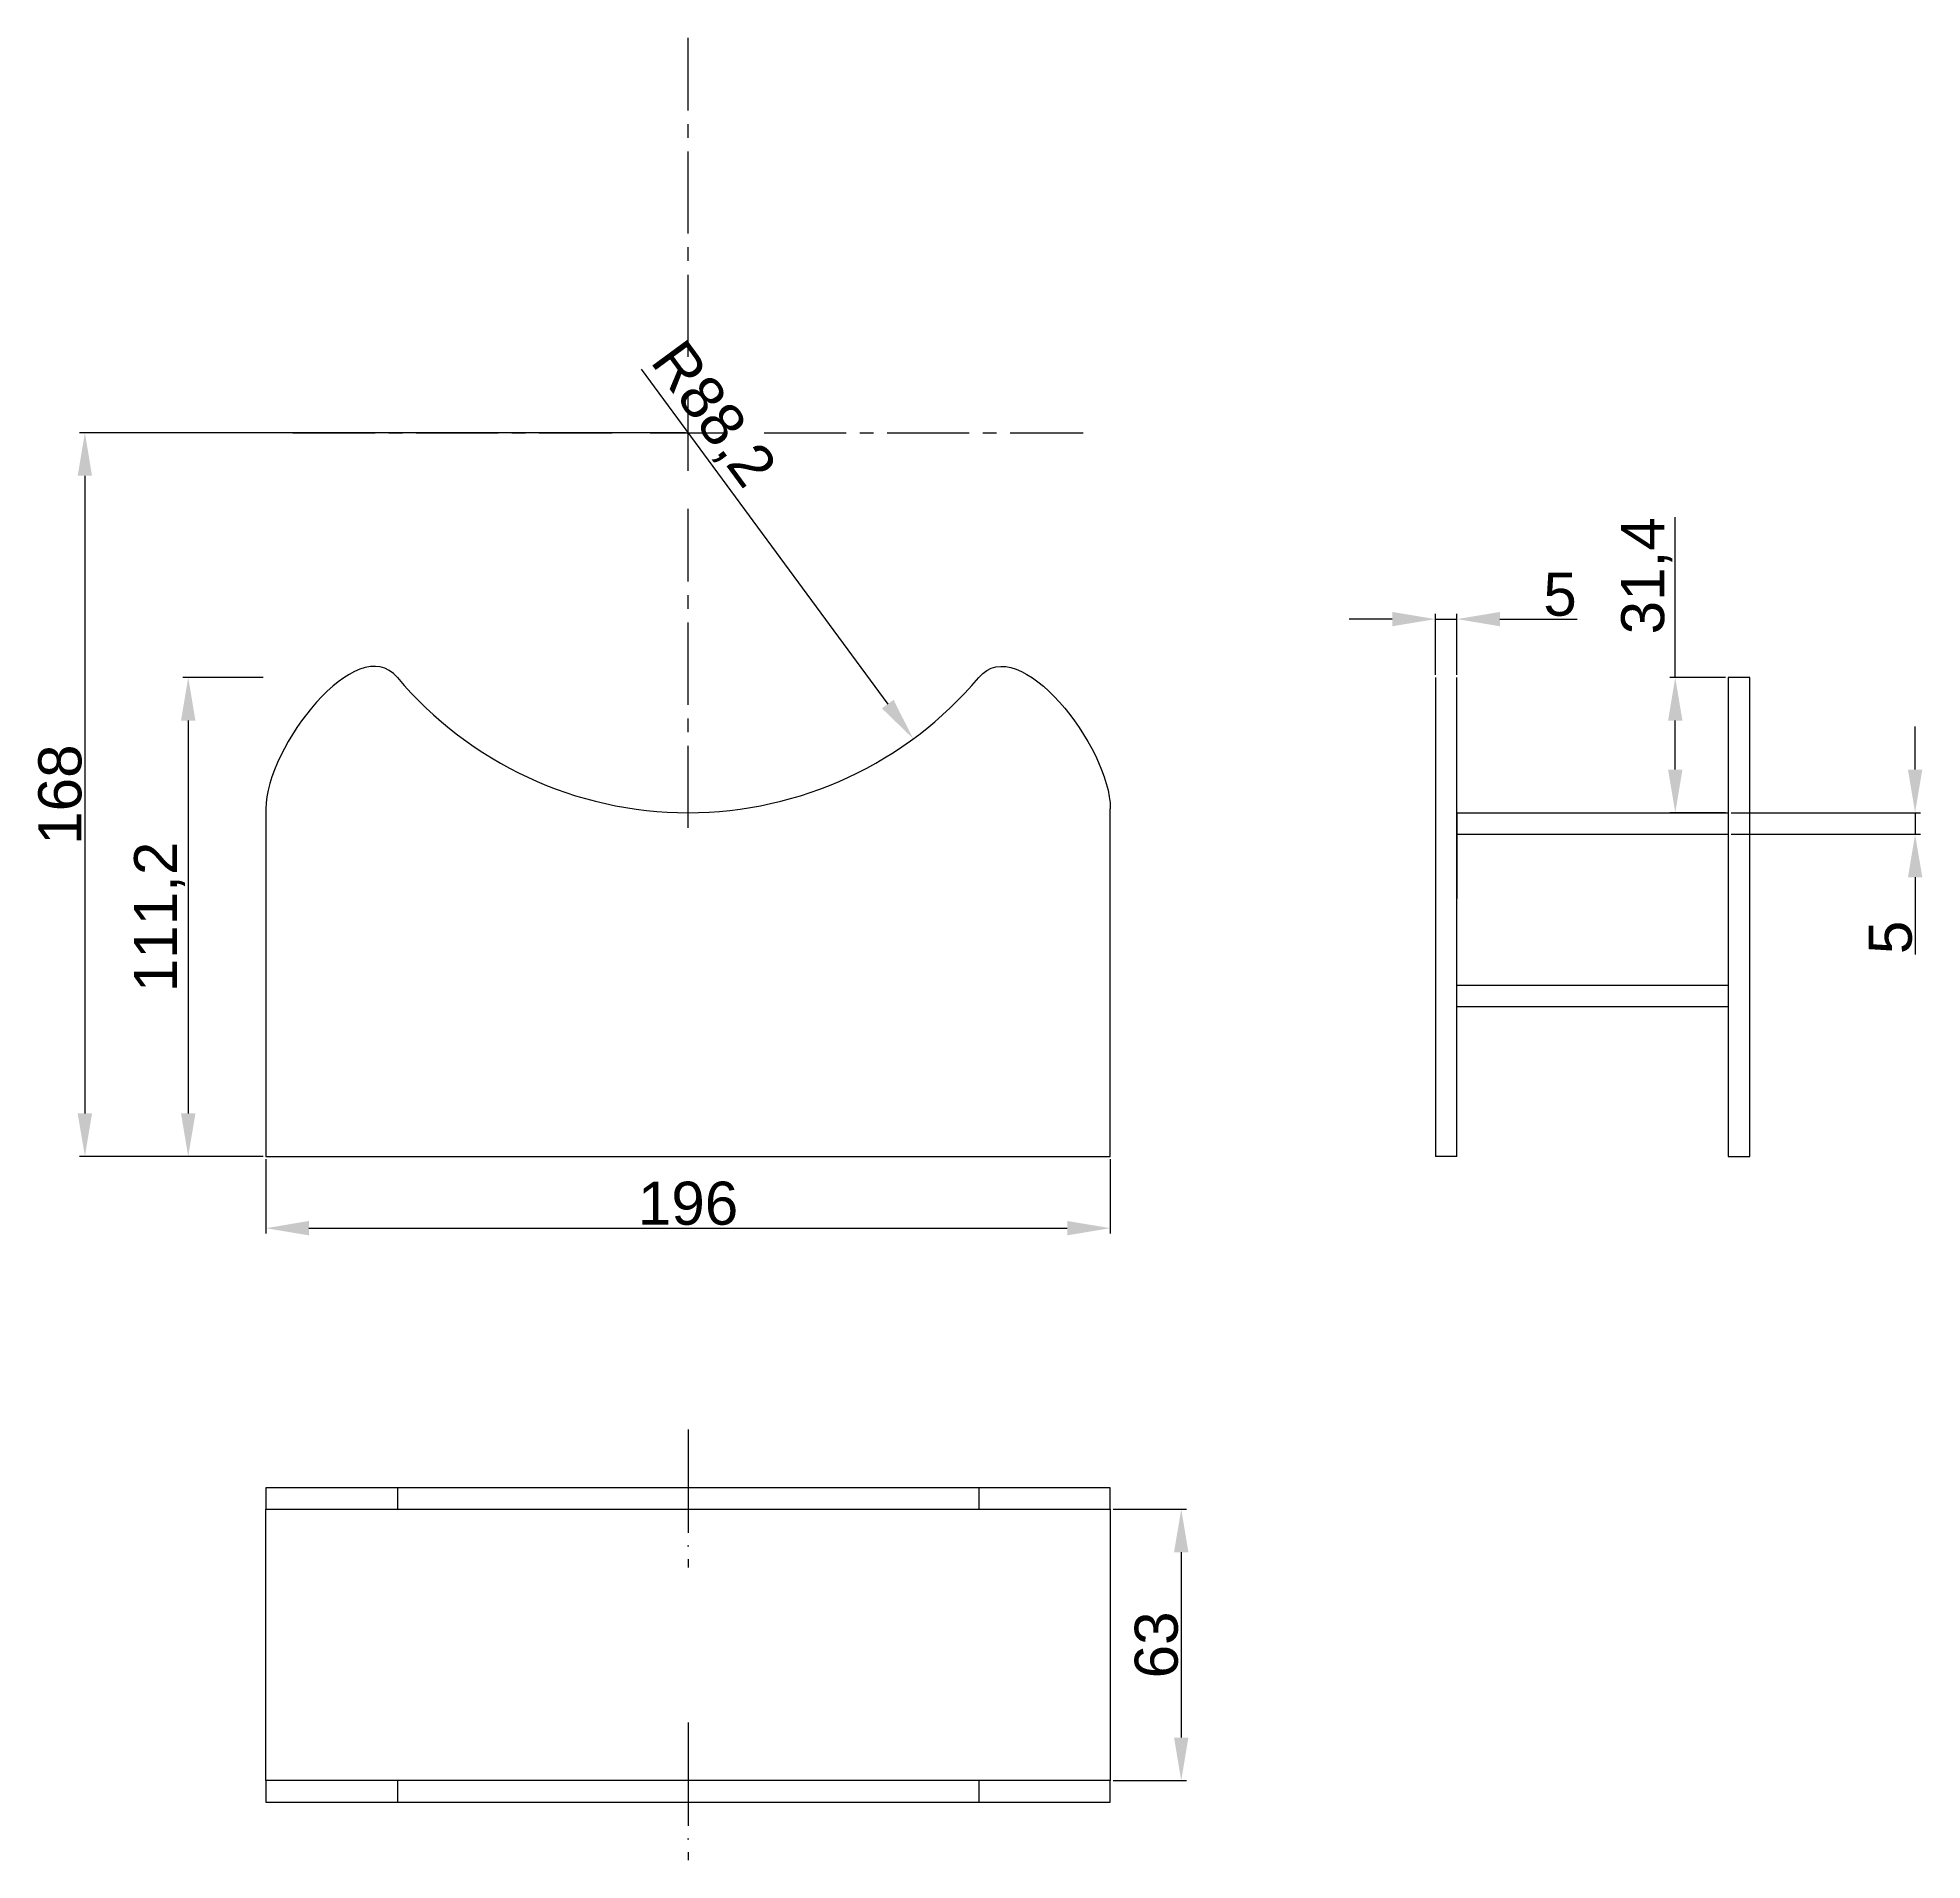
# Model space of a CAD drawing. Header units: millimetres. Extents: x 946 to 1383, y 2008 to 2431.
import ezdxf

# ---------------------------------------------------------------- set-up
doc = ezdxf.new("R2010")
doc.units = ezdxf.units.MM
doc.linetypes.add('ACAD_ISO04W100', pattern=[30, 24, -3, 0, -3])
doc.linetypes.add('CENTER2', pattern=[28.575, 19.05, -3.175, 3.175, -3.175])
doc.layers.get('Defpoints').update_dxf_attribs({"color": 50})
doc.styles.get("Standard").update_dxf_attribs({"font": 'arial.ttf'})
doc.dimstyles.new('ISO-25', dxfattribs={"dimtxt": 2.5, "dimasz": 2.5, "dimexe": 1.25, "dimexo": 0.625, "dimtad": 1, "dimtxsty": 'Standard', "dimcen": 2.5, "dimadec": 0, "dimazin": 0, "dimtfac": 1, "dimtmove": 0, "dimatfit": 3, "dimfxl": 1, "dimarcsym": 0})

# ---------------------------------------------------------------- blocks, each defined once
blk = doc.blocks.new('*D1')
at = {"layer": 'Defpoints', "color": 0, "lineweight": -2, "transparency": 16777216}
for p, q in [((997.86, 2282.35), (979.22, 2282.35)), ((980.47, 2272.35), (980.47, 2181.15)), ((997.86, 2171.15), (979.22, 2171.15))]:
    blk.add_line(p, q, dxfattribs=at)
at = {"layer": 'Defpoints', "color": 0, "transparency": 16777216}
for p in [(998.48, 2282.35), (980.47, 2171.15), (998.48, 2171.15)]:
    blk.add_point(p, dxfattribs=at)
for points in [[(978.8, 2272.35), (982.14, 2272.35), (980.47, 2282.35)], [(978.8, 2181.15), (982.14, 2181.15), (980.47, 2171.15)]]:
    blk.add_solid(points, dxfattribs=at)
at = {"layer": 'Defpoints', "color": 0, "transparency": 16777216, "insert": (973.83, 2226.75), "char_height": 2.5, "attachment_point": 5, "rotation": 90}
blk.add_mtext('{\\H4x;111,2}', dxfattribs=at)
blk = doc.blocks.new('*D13')
at = {"layer": 'Defpoints', "color": 0, "lineweight": -2, "transparency": 16777216}
for p, q in [((998.48, 2170.53), (998.48, 2153.26)), ((1194.48, 2170.53), (1194.48, 2153.26)), ((1008.48, 2154.51), (1184.48, 2154.51))]:
    blk.add_line(p, q, dxfattribs=at)
at = {"layer": 'Defpoints', "color": 0, "transparency": 16777216}
for p in [(998.48, 2171.15), (1194.48, 2171.15), (1194.48, 2154.51)]:
    blk.add_point(p, dxfattribs=at)
for points in [[(1008.48, 2156.18), (1008.48, 2152.84), (998.48, 2154.51)], [(1184.48, 2156.18), (1184.48, 2152.84), (1194.48, 2154.51)]]:
    blk.add_solid(points, dxfattribs=at)
at = {"layer": 'Defpoints', "color": 0, "transparency": 16777216, "insert": (1096.48, 2160.24), "char_height": 2.5, "attachment_point": 5}
blk.add_mtext('{\\H4x;196}', dxfattribs=at)
blk = doc.blocks.new('*D4')
at = {"layer": 'Defpoints', "color": 0, "lineweight": -2, "transparency": 16777216}
for p, q in [((1269.92, 2282.98), (1269.92, 2297.14)), ((1274.92, 2282.98), (1274.92, 2297.14)), ((1259.92, 2295.89), (1249.92, 2295.89)), ((1269.92, 2295.89), (1274.92, 2295.89)), ((1284.92, 2295.89), (1302.8, 2295.89))]:
    blk.add_line(p, q, dxfattribs=at)
at = {"layer": 'Defpoints', "color": 0, "transparency": 16777216}
for p in [(1274.92, 2295.89), (1269.92, 2282.35), (1274.92, 2282.35)]:
    blk.add_point(p, dxfattribs=at)
for points in [[(1259.92, 2297.55), (1259.92, 2294.22), (1269.92, 2295.89)], [(1284.92, 2297.55), (1284.92, 2294.22), (1274.92, 2295.89)]]:
    blk.add_solid(points, dxfattribs=at)
at = {"layer": 'Defpoints', "color": 0, "transparency": 16777216, "insert": (1298.86, 2301.6), "char_height": 2.5, "attachment_point": 5}
blk.add_mtext('{\\H4x;5}', dxfattribs=at)
blk = doc.blocks.new('*D5')
at = {"layer": 'Defpoints', "color": 0, "lineweight": -2, "transparency": 16777216}
for p, q in [((1381.27, 2260.95), (1381.27, 2270.95)), ((1338.54, 2250.95), (1382.52, 2250.95)), ((1381.27, 2250.95), (1381.27, 2245.95)), ((1338.54, 2245.95), (1382.52, 2245.95)), ((1381.27, 2235.95), (1381.27, 2218.07))]:
    blk.add_line(p, q, dxfattribs=at)
at = {"layer": 'Defpoints', "color": 0, "transparency": 16777216}
for p in [(1337.92, 2250.95), (1337.92, 2245.95), (1381.27, 2245.95)]:
    blk.add_point(p, dxfattribs=at)
for points in [[(1379.61, 2260.95), (1382.94, 2260.95), (1381.27, 2250.95)], [(1379.61, 2235.95), (1382.94, 2235.95), (1381.27, 2245.95)]]:
    blk.add_solid(points, dxfattribs=at)
at = {"layer": 'Defpoints', "color": 0, "transparency": 16777216, "insert": (1375.56, 2222.01), "char_height": 2.5, "attachment_point": 5, "rotation": 90}
blk.add_mtext('{\\H4x;5}', dxfattribs=at)
blk = doc.blocks.new('*D14')
at = {"layer": 'Defpoints', "color": 0, "lineweight": -2, "transparency": 16777216}
for p, q in [((1195.11, 2089.28), (1212.19, 2089.28)), ((1210.94, 2079.28), (1210.94, 2036.28)), ((1195.11, 2026.28), (1212.19, 2026.28))]:
    blk.add_line(p, q, dxfattribs=at)
at = {"layer": 'Defpoints', "color": 0, "transparency": 16777216}
for p in [(1194.48, 2089.28), (1194.48, 2026.28), (1210.94, 2026.28)]:
    blk.add_point(p, dxfattribs=at)
for points in [[(1209.27, 2079.28), (1212.61, 2079.28), (1210.94, 2089.28)], [(1209.27, 2036.28), (1212.61, 2036.28), (1210.94, 2026.28)]]:
    blk.add_solid(points, dxfattribs=at)
at = {"layer": 'Defpoints', "color": 0, "transparency": 16777216, "insert": (1205.21, 2057.78), "char_height": 2.5, "width": 3.5948, "attachment_point": 5, "rotation": 90}
blk.add_mtext('{\\H4x;63}', dxfattribs=at)
blk = doc.blocks.new('*D7')
at = {"color": 0, "lineweight": -2, "transparency": 16777216}
for p, q in [((1095.86, 2339.15), (955.24, 2339.15)), ((956.49, 2329.15), (956.49, 2181.15)), ((979.84, 2171.15), (955.24, 2171.15))]:
    blk.add_line(p, q, dxfattribs=at)
at = {"color": 0, "transparency": 16777216}
for points in [[(954.82, 2329.15), (958.15, 2329.15), (956.49, 2339.15)], [(954.82, 2181.15), (958.15, 2181.15), (956.49, 2171.15)]]:
    blk.add_solid(points, dxfattribs=at)
at = {"layer": 'Defpoints', "color": 0, "transparency": 16777216}
for p in [(1096.48, 2339.15), (956.49, 2171.15), (980.47, 2171.15)]:
    blk.add_point(p, dxfattribs=at)
at = {"color": 0, "transparency": 16777216, "insert": (950.75, 2255.15), "char_height": 2.5, "attachment_point": 5, "rotation": 90}
blk.add_mtext('{\\H4x;168}', dxfattribs=at)
blk = doc.blocks.new('*D8')
at = {"color": 0, "lineweight": -2, "transparency": 16777216}
for p, q in [((1325.6, 2282.35), (1325.6, 2319.53)), ((1337.29, 2282.35), (1324.35, 2282.35)), ((1325.6, 2260.95), (1325.6, 2272.35)), ((1337.29, 2250.95), (1324.35, 2250.95))]:
    blk.add_line(p, q, dxfattribs=at)
at = {"color": 0, "transparency": 16777216}
for points in [[(1323.94, 2272.35), (1327.27, 2272.35), (1325.6, 2282.35)], [(1323.94, 2260.95), (1327.27, 2260.95), (1325.6, 2250.95)]]:
    blk.add_solid(points, dxfattribs=at)
at = {"layer": 'Defpoints', "color": 0, "transparency": 16777216}
for p in [(1337.92, 2282.35), (1325.6, 2250.95), (1337.92, 2250.95)]:
    blk.add_point(p, dxfattribs=at)
at = {"color": 0, "transparency": 16777216, "insert": (1318.97, 2305.94), "char_height": 2.5, "attachment_point": 5, "rotation": 90}
blk.add_mtext('{\\H4x;31,4}', dxfattribs=at)
blk = doc.blocks.new('*U9')
at = {"color": 0, "linetype": 'CENTER2', "transparency": 16777216}
for p, q in [((0, 17.64), (0, 91.7)), ((-91.7, 0), (-17.64, 0)), ((17.64, 0), (91.7, 0)), ((0, -91.7), (0, -17.64))]:
    blk.add_line(p, q, dxfattribs=at)
at = {"color": 0, "linetype": 'Continuous', "transparency": 16777216}
for p, q in [((0, -8.82), (0, 8.82)), ((-8.82, 0), (8.82, 0))]:
    blk.add_line(p, q, dxfattribs=at)
blk = doc.blocks.new('*D12')
at = {"color": 0, "lineweight": -2, "transparency": 16777216}
blk.add_line((1085.61, 2353.93), (1142.82, 2276.16), dxfattribs=at)
at = {"color": 0, "transparency": 16777216}
blk.add_solid([(1144.17, 2277.15), (1141.48, 2275.17), (1148.75, 2268.11)], dxfattribs=at)
at = {"layer": 'Defpoints', "color": 0, "transparency": 16777216}
for p in [(1096.48, 2339.15), (1148.75, 2268.11)]:
    blk.add_point(p, dxfattribs=at)
at = {"color": 0, "transparency": 16777216, "insert": (1101.83, 2343.08), "char_height": 2.5, "attachment_point": 5, "rotation": 306.342}
blk.add_mtext('{\\H4x;R88,2}', dxfattribs=at)
blk = doc.blocks.new('*U19')
at = {"color": 0, "linetype": 'ACAD_ISO04W100', "transparency": 16777216}
blk.add_line((0, 16), (0, -16), dxfattribs=at)
blk = doc.blocks.new('*U21')
at = {"color": 0, "linetype": 'ACAD_ISO04W100', "transparency": 16777216}
blk.add_line((0, 16), (0, -16), dxfattribs=at)

msp = doc.modelspace()

# ---------------------------------------------------------------- linework, layer by layer
for p, q in [((1269.918, 2282.352), (1269.918, 2171.152)), ((1274.918, 2171.152), (1274.918, 2282.352)), ((1337.918, 2282.352), (1337.918, 2171.152)), ((1342.918, 2282.352), (1337.918, 2282.352)), ((1342.918, 2171.152), (1342.918, 2282.352)), ((998.482, 2251.828), (998.482, 2171.152)), ((1194.482, 2171.152), (1194.482, 2251.828)), ((1274.918, 2250.952), (1337.918, 2250.952)), ((1274.918, 2250.952), (1274.918, 2230.952)), ((1274.918, 2245.952), (1337.918, 2245.952)), ((1274.918, 2210.952), (1337.918, 2210.952)), ((1274.918, 2205.952), (1337.918, 2205.952)), ((998.482, 2171.152), (1194.482, 2171.152)), ((1274.918, 2171.152), (1269.918, 2171.152)), ((1337.918, 2171.152), (1342.918, 2171.152)), ((998.482, 2094.276), (998.482, 2089.276)), ((1194.482, 2094.276), (998.482, 2094.276)), ((1029.006, 2094.276), (1029.006, 2089.276)), ((1163.958, 2094.276), (1163.958, 2089.276)), ((1194.482, 2089.276), (1194.482, 2094.276)), ((998.482, 2089.276), (1194.482, 2089.276)), ((998.482, 2026.276), (998.482, 2089.276)), ((1194.482, 2089.276), (1194.482, 2026.276)), ((1194.482, 2026.276), (998.482, 2026.276)), ((998.482, 2026.276), (998.482, 2021.276)), ((1029.006, 2026.276), (1029.006, 2021.276)), ((1163.958, 2026.276), (1163.958, 2021.276)), ((1194.482, 2021.276), (1194.482, 2026.276)), ((998.482, 2021.276), (1194.482, 2021.276))]:
    msp.add_line(p, q)
msp.add_arc((1096.482, 2339.152), 88.2, 220.09006, 319.90994)
for points in [[(1029.006, 2282.352), (1019.74, 2293.36), (998.482, 2266.217), (998.482, 2251.828)], [(1163.958, 2282.352), (1173.224, 2293.36), (1194.482, 2266.217), (1194.482, 2251.828)]]:
    msp.add_open_spline(points, degree=3)

# ---------------------------------------------------------------- block references
at = {"color": 1, "linetype": 'CENTER2'}
msp.add_blockref('*U9', (1096.482, 2339.152), dxfattribs=at)
at = {"color": 1, "linetype": 'ACAD_ISO04W100'}
for name, p in [('*U19', (1096.482, 2091.776)), ('*U21', (1096.482, 2023.776))]:
    msp.add_blockref(name, p, dxfattribs=at)

# ---------------------------------------------------------------- dimensions: what is measured, and where the dimension line sits
at = {"color": 5}
dim = msp.add_radius_dim(center=(1096.482, 2339.152), mpoint=(1148.75, 2268.108), text='{\\H4x;<>}', dimstyle='ISO-25', override={"dimasz": 10}, dxfattribs=at)
dim.commit()
dim.dimension.update_dxf_attribs({"geometry": '*D12', "text_midpoint": (1096.482, 2339.152), "dimtype": 164})
for base, p1, p2, picture, middle in [((956.486, 2171.152), (1096.482, 2339.152), (980.469, 2171.152), '*D7', (956.486, 2255.152)), ((1325.604, 2250.952), (1337.918, 2282.352), (1337.918, 2250.952), '*D8', (1325.604, 2305.941))]:
    dim = msp.add_linear_dim(base=base, p1=p1, p2=p2, angle=90, text='{\\H4x;<>}', dimstyle='ISO-25', override={"dimasz": 10}, dxfattribs=at)
    dim.commit()
    dim.dimension.update_dxf_attribs({"geometry": picture, "text_midpoint": middle, "dimtype": 160})
at = {"layer": 'Defpoints', "color": 5}
dim = msp.add_linear_dim(base=(1274.918, 2295.885), p1=(1269.918, 2282.352), p2=(1274.918, 2282.352), text='{\\H4x;<>}', dimstyle='ISO-25', override={"dimasz": 10}, dxfattribs=at)
dim.commit()
dim.dimension.update_dxf_attribs({"geometry": '*D4', "text_midpoint": (1298.858, 2301.595)})
for base, p1, p2, text, override, picture, middle in [((980.469, 2171.152), (998.482, 2282.352), (998.482, 2171.152), '{\\H4x;111,2}', {"dimasz": 10}, '*D1', (973.834, 2226.752)), ((1381.272, 2245.952), (1337.918, 2250.952), (1337.918, 2245.952), '{\\H4x;<>}', {"dimasz": 10}, '*D5', (1375.562, 2222.012)), ((1210.94, 2026.276), (1194.482, 2089.276), (1194.482, 2026.276), '{\\H4x;<>}', {"dimscale": 0, "dimasz": 10}, '*D14', (1205.206, 2057.776))]:
    dim = msp.add_linear_dim(base=base, p1=p1, p2=p2, angle=90, text=text, dimstyle='ISO-25', override=override, dxfattribs=at)
    dim.commit()
    dim.dimension.update_dxf_attribs({"geometry": picture, "text_midpoint": middle})
at = {"layer": 'Defpoints', "color": 170}
dim = msp.add_linear_dim(base=(1194.482, 2154.51), p1=(998.482, 2171.152), p2=(1194.482, 2171.152), text='{\\H4x;<>}', dimstyle='ISO-25', override={"dimscale": 0, "dimasz": 10}, dxfattribs=at)
dim.commit()
dim.dimension.update_dxf_attribs({"geometry": '*D13', "text_midpoint": (1096.482, 2160.241)})

doc.saveas('drawing.dxf')
